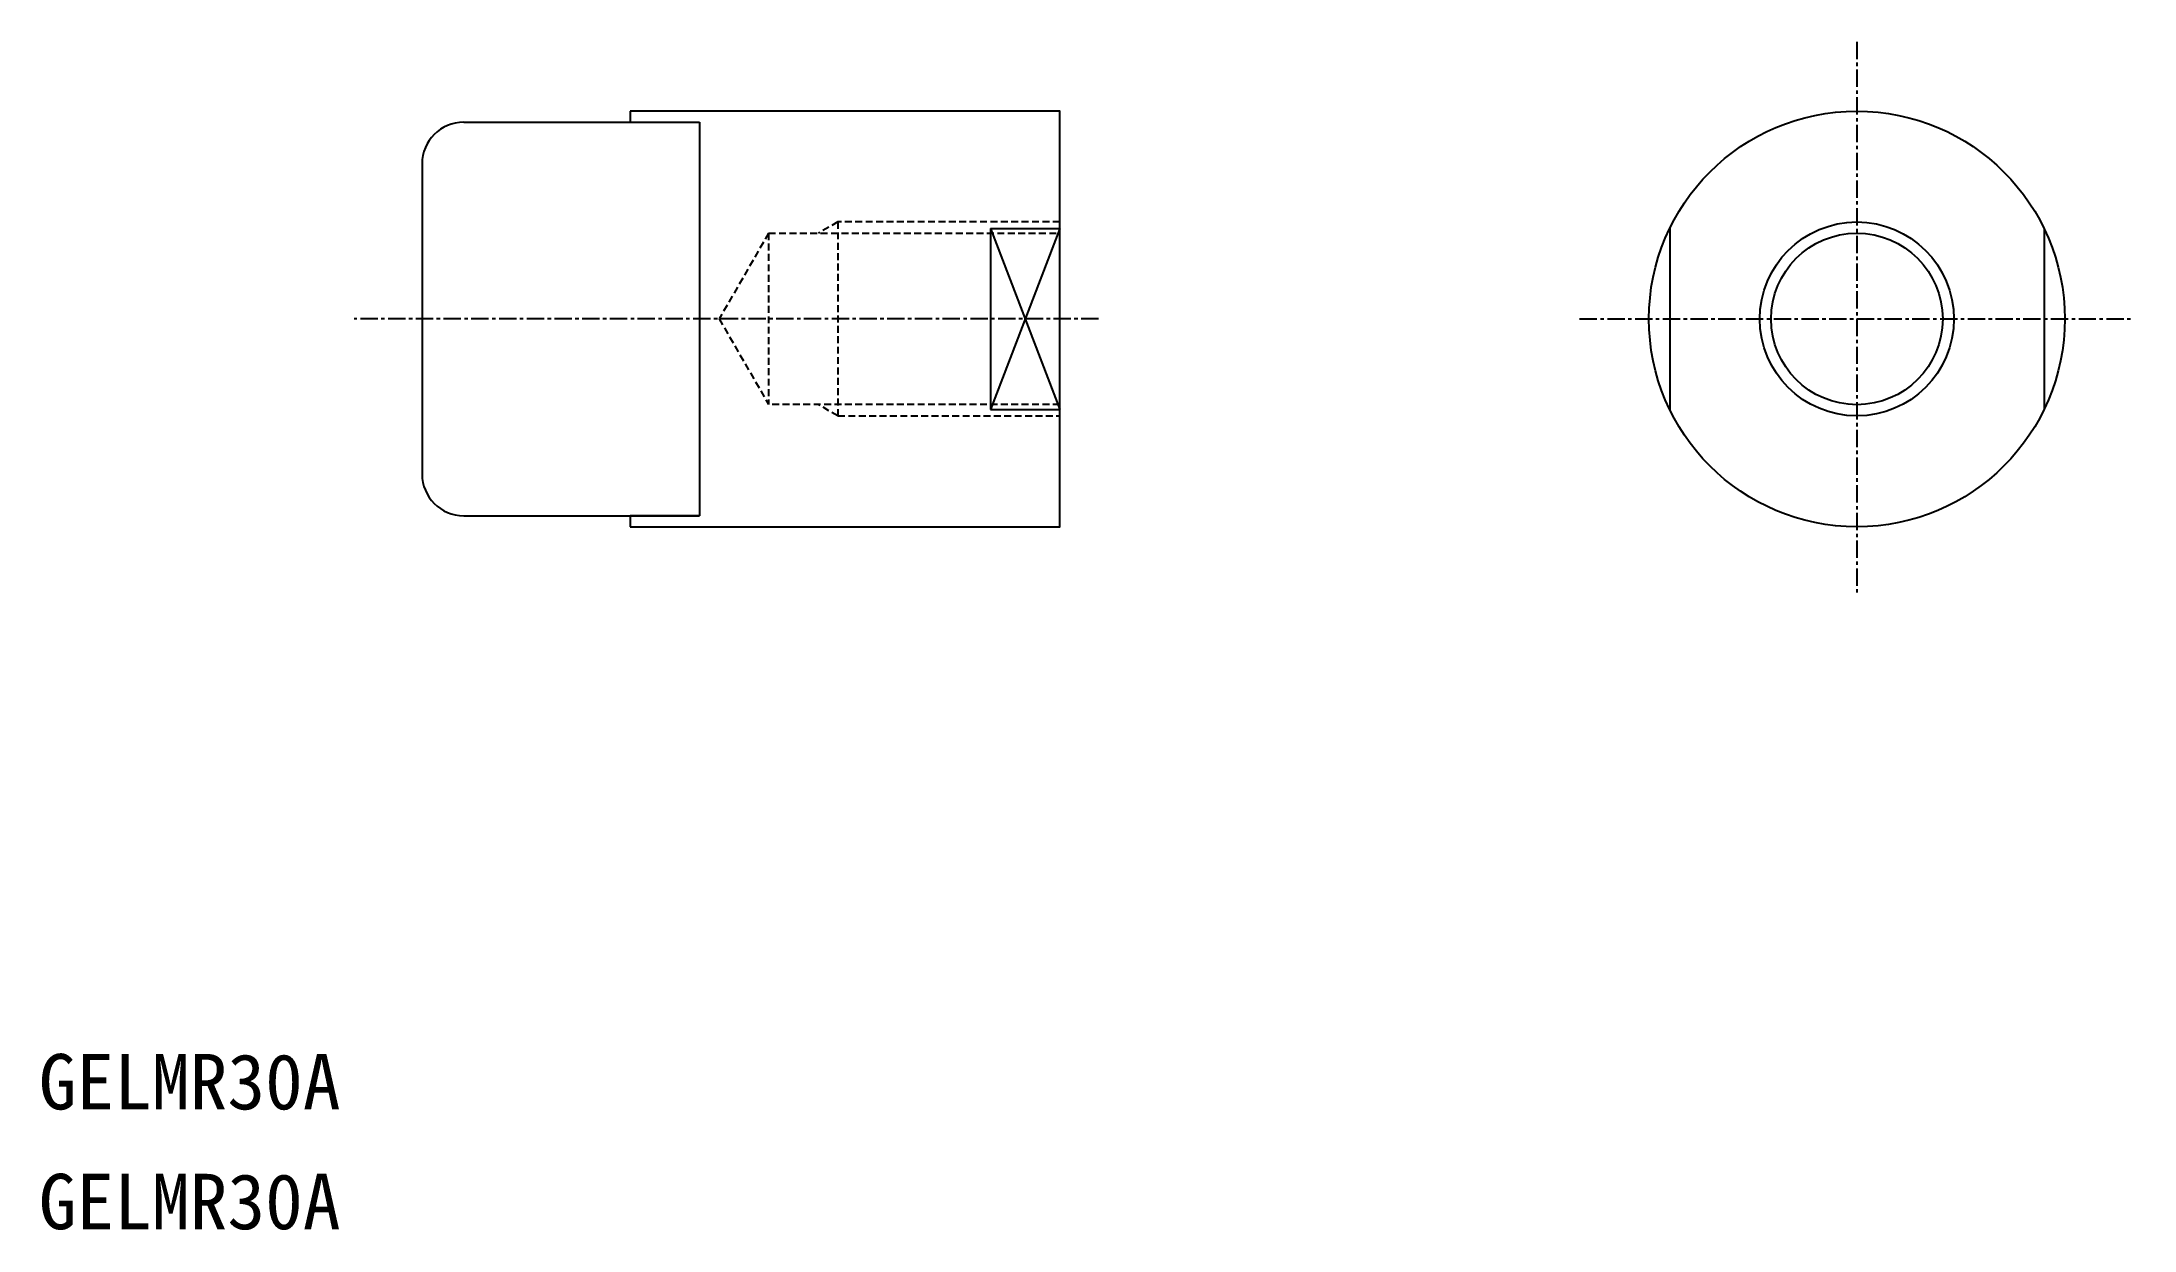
# Model space of a CAD drawing. Extents: x 3 to 154, y 95 to 181.
import ezdxf

# ---------------------------------------------------------------- set-up
doc = ezdxf.new("R2010")
doc.units = 0
doc.linetypes.add('CENTER', pattern=[2, 1.25, -0.25, 0.25, -0.25])
doc.linetypes.add('DASHED', pattern=[0.75, 0.5, -0.25])
doc.layers.get('0').update_dxf_attribs({"linetype": 'CONTINUOUS'})
doc.layers.add('CENTER', color=1, linetype='CENTER')

msp = doc.modelspace()

# ---------------------------------------------------------------- linework, layer by layer
at = {"color": 7, "linetype": 'CONTINUOUS'}
for p, q in [((33.45, 174.89), (50.45, 174.89)), ((30.45, 171.89), (30.45, 149.49)), ((71.45, 167.23), (76.45, 167.23)), ((71.45, 167.23), (71.45, 154.15)), ((120.45, 167.23), (120.45, 154.15)), ((147.45, 167.23), (147.45, 154.15)), ((71.45, 154.15), (76.45, 154.15)), ((33.45, 146.49), (50.45, 146.49))]:
    msp.add_line(p, q, dxfattribs=at)
at = {"color": 3, "linetype": 'DASHED'}
for p, q in [((60.45, 167.69), (59.05, 166.88)), ((76.45, 167.69), (60.45, 167.69)), ((60.45, 167.69), (60.45, 153.69)), ((55.45, 166.88), (51.88, 160.69)), ((55.45, 166.88), (55.45, 154.51)), ((55.45, 166.88), (76.45, 166.88)), ((51.88, 160.69), (55.45, 154.51)), ((76.45, 154.51), (55.45, 154.51)), ((60.45, 153.69), (59.05, 154.51)), ((60.45, 153.69), (76.45, 153.69))]:
    msp.add_line(p, q, dxfattribs=at)
at = {"color": 3, "linetype": 'CONTINUOUS'}
for p, q in [((76.45, 167.23), (71.45, 154.15)), ((71.45, 167.23), (76.45, 154.15))]:
    msp.add_line(p, q, dxfattribs=at)
at = {"color": 7, "linetype": 'CONTINUOUS'}
for points in [[(45.45, 145.69), (76.45, 145.69), (76.45, 175.69), (45.45, 175.69)], [(45.45, 175.69), (45.45, 174.89), (50.45, 174.89)], [(50.45, 174.89), (50.45, 146.49)], [(45.45, 146.49), (45.45, 145.69)], [(50.45, 146.49), (45.45, 146.49)]]:
    msp.add_lwpolyline(points, dxfattribs=at)
for radius in [15, 7]:
    msp.add_circle((133.95, 160.69), radius, dxfattribs=at)
at = {"color": 3, "linetype": 'CONTINUOUS'}
msp.add_circle((133.95, 160.69), 6.19, dxfattribs=at)
at = {"color": 7, "linetype": 'CONTINUOUS'}
for centre, start, end in [((33.45, 171.89), 90, 180), ((33.45, 149.49), 180, 270)]:
    msp.add_arc(centre, 3, start, end, dxfattribs=at)
at = {"layer": 'CENTER', "color": 1, "linetype": 'CENTER'}
for p, q in [((133.95, 180.69), (133.95, 140.69)), ((79.25, 160.69), (25.56, 160.69)), ((113.95, 160.69), (153.95, 160.69))]:
    msp.add_line(p, q, dxfattribs=at)

# ---------------------------------------------------------------- texts
at = {"color": 7, "linetype": 'CONTINUOUS'}
for p in [(2.8, 103.64), (2.8, 94.99)]:
    msp.add_text('GELMR30A', height=4, dxfattribs=at).set_placement(p)

doc.saveas('drawing.dxf')
